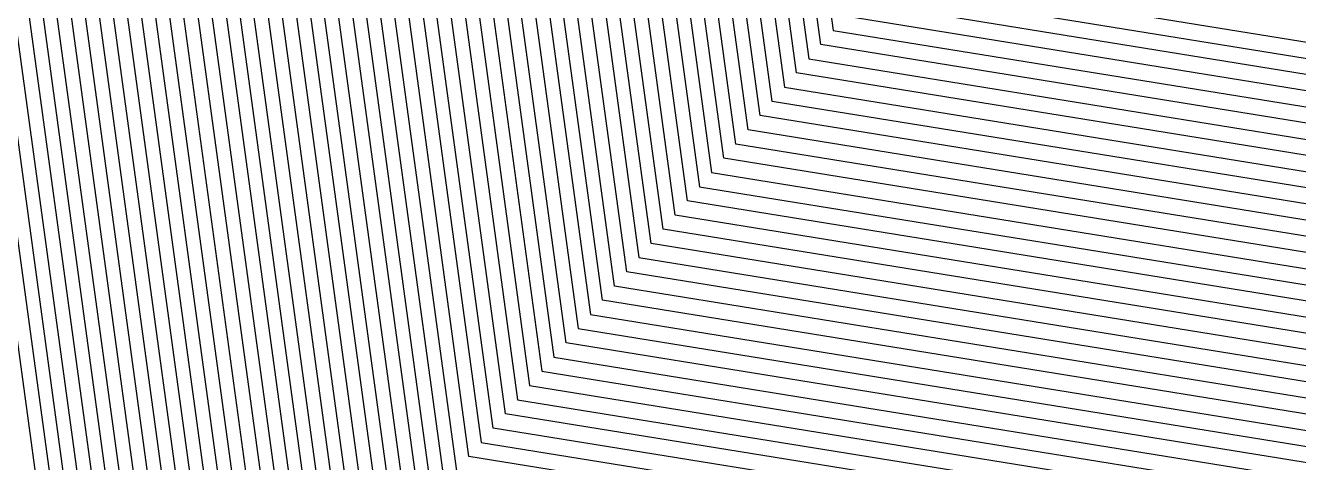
# Model space of a CAD drawing. Extents: x 7084 to 11035, y 13750 to 16729.
# Drawn here: x 9065.2 to 9181.8, y 14564 to 14604 of the extents above; entities that cross this region are included whole.
import ezdxf

# ---------------------------------------------------------------- set-up
doc = ezdxf.new("R2010")
doc.units = 0
doc.layers.add('Default', color=7, linetype='Continuous')

msp = doc.modelspace()

# ---------------------------------------------------------------- linework, layer by layer
at = {"layer": 'Default'}
for points in [[(9001.66, 15790.66), (9103.38, 15720.37), (9270.46, 15715.15), (9364.45, 15682.08), (9460.17, 15645.53), (9597, 15681.89), (9859.81, 15610.53), (9931.25, 15517.22), (9937.31, 15438.45), (9935.57, 15231.33), (9872.91, 14959.82), (9859.59, 14736.84), (9803.9, 14648.08), (9670.7, 14599.6), (9505.36, 14543.91), (9284.32, 14547.39), (9238.3, 14500.13), (9073.63, 14526.79), (9062.73, 14606.77)], [(9675.85, 14629.89), (9497.41, 14569.78), (9258.86, 14573.54), (9224.23, 14537.97), (9100.3, 14558.03), (9092.1, 14618.22), (8902.39, 14650.16), (8759.63, 14653.91), (8643.18, 14653.91), (8573.68, 14676.45), (8467.97, 14718.4), (8449.19, 14776.63), (8483, 14891.21), (8469.85, 15015.18), (8428.84, 15128.27), (8436.36, 15222.18), (8516.55, 15264.14), (8528.58, 15263.42), (8581.17, 15372.36), (8613.88, 15377.39), (8658.96, 15441.25), (8683.28, 15429.51), (8746.93, 15412.92), (8815.2, 15455.59)], [(9679.71, 14652.6), (9491.44, 14589.18), (9239.77, 14593.14), (9213.68, 14566.35), (9120.3, 14581.46), (9114.12, 14626.81), (8913.97, 14660.5), (8763.36, 14664.47), (8640.49, 14664.47), (8567.17, 14688.25), (8487.53, 14719.85), (8467.71, 14781.29), (8503.38, 14902.17), (8489.51, 15032.97), (8458.61, 15118.17), (8466.54, 15217.26), (8526.96, 15248.86), (8536.02, 15248.32), (8591.51, 15363.26), (8616.15, 15367.05), (8663.71, 15434.43), (8682.04, 15425.58), (8749.19, 15408.07), (8821.22, 15453.09)], [(9680.35, 14656.38), (9490.45, 14592.41), (9236.58, 14596.41), (9211.92, 14571.08), (9123.64, 14585.37), (9117.79, 14628.25), (8915.9, 14662.23), (8763.98, 14666.23), (8640.05, 14666.23), (8566.09, 14690.21), (8490.79, 14720.1), (8470.8, 14782.06), (8506.78, 14904), (8492.79, 15035.93), (8463.58, 15116.49), (8471.57, 15216.43), (8528.69, 15246.32), (8537.26, 15245.81), (8593.23, 15361.74), (8616.53, 15365.33), (8664.51, 15433.29), (8681.83, 15424.93), (8749.57, 15407.27), (8822.23, 15452.68)], [(9675.63, 14628.62), (9497.74, 14568.7), (9259.92, 14572.45), (9224.82, 14536.39), (9099.19, 14556.73), (9090.87, 14617.75), (8901.74, 14649.58), (8759.43, 14653.33), (8643.33, 14653.33), (8574.04, 14675.8), (8466.89, 14718.32), (8448.16, 14776.37), (8481.87, 14890.6), (8468.76, 15014.19), (8427.19, 15128.83), (8434.68, 15222.46), (8515.97, 15264.98), (8528.16, 15264.26), (8580.6, 15372.86), (8613.75, 15377.97), (8658.69, 15441.63), (8683.35, 15429.73), (8746.8, 15413.19)], [(9681.85, 14665.21), (9488.13, 14599.96), (9229.16, 14604.04), (9207.81, 14582.11), (9131.42, 14594.48), (9126.36, 14631.59), (8920.41, 14666.25), (8765.43, 14670.33), (8639, 14670.33), (8563.55, 14694.8), (8498.39, 14720.66), (8478, 14783.87), (8514.7, 14908.26), (8500.43, 15042.85), (8475.15, 15112.56), (8483.31, 15214.52), (8532.74, 15240.38), (8540.16, 15239.93), (8597.25, 15358.21), (8617.41, 15361.31), (8666.35, 15430.64)], [(9683.57, 14675.31), (9485.48, 14608.58), (9220.67, 14612.75), (9203.12, 14594.73), (9140.31, 14604.9), (9136.15, 14635.4), (8925.55, 14670.85), (8767.09, 14675.02), (8637.81, 14675.02), (8560.66, 14700.04), (8507.08, 14721.31), (8486.23, 14785.94), (8523.76, 14913.14), (8509.17, 15050.75), (8488.38, 15108.07), (8496.72, 15212.33), (8537.37, 15233.59), (8543.47, 15233.23), (8601.85, 15354.16), (8618.43, 15356.71), (8668.47, 15427.61), (8680.8, 15421.66), (8751.45, 15403.23)], [(9673.49, 14616.01), (9501.05, 14557.92), (9270.53, 14561.55), (9230.68, 14520.62), (9088.07, 14543.71), (9078.64, 14612.97), (8895.31, 14643.83), (8757.36, 14647.46), (8644.82, 14647.46), (8577.66, 14669.24), (8456.02, 14717.52), (8437.87, 14773.79), (8470.54, 14884.51), (8457.84, 15004.31), (8410.65, 15134.44), (8417.91, 15225.2), (8510.19, 15273.47), (8524.03, 15272.64), (8574.85, 15377.92), (8612.49, 15383.71)], [(9671.99, 14607.17), (9503.37, 14550.38), (9277.95, 14553.93), (9234.79, 14509.59), (9080.29, 14534.6), (9070.07, 14609.63), (8890.8, 14639.81), (8755.91, 14643.36), (8645.86, 14643.36), (8580.19, 14664.66), (8448.42, 14716.95), (8430.67, 14771.98), (8462.62, 14880.25), (8450.19, 14997.39), (8399.07, 15138.37), (8406.17, 15227.11), (8506.14, 15279.41), (8521.13, 15278.51), (8570.83, 15381.46)], [(9674.56, 14622.31), (9499.39, 14563.31), (9265.22, 14567), (9227.75, 14528.51), (9093.63, 14550.22), (9084.75, 14615.36), (8898.52, 14646.71), (8758.39, 14650.39), (8644.07, 14650.39), (8575.85, 14672.52), (8461.45, 14717.92), (8443.02, 14775.08), (8476.2, 14887.56), (8463.3, 15009.25), (8418.92, 15131.63), (8426.3, 15223.83), (8513.08, 15269.23), (8526.1, 15268.45), (8577.72, 15375.39), (8613.12, 15380.84)], [(9679.28, 14650.07), (9492.11, 14587.03), (9241.89, 14590.97), (9214.85, 14563.19), (9118.08, 14578.86), (9111.68, 14625.86), (8912.68, 14659.35), (8762.95, 14663.29), (8640.79, 14663.29), (8567.89, 14686.94), (8485.35, 14719.69), (8465.65, 14780.77), (8501.12, 14900.95), (8487.33, 15030.99), (8455.31, 15119.29), (8463.19, 15217.8), (8525.8, 15250.56), (8535.19, 15250), (8590.36, 15364.27)], [(9672.63, 14610.96), (9502.37, 14553.61), (9274.77, 14557.19), (9233.03, 14514.32), (9083.63, 14538.5), (9073.74, 14611.07), (8892.73, 14641.53), (8756.53, 14645.12), (8645.41, 14645.12), (8579.11, 14666.62), (8451.68, 14717.2), (8433.75, 14772.75), (8466.01, 14882.07), (8453.47, 15000.36), (8404.04, 15136.68), (8411.2, 15226.29), (8507.87, 15276.86)], [(9672.84, 14612.22), (9502.04, 14554.69), (9273.71, 14558.28), (9232.44, 14515.89), (9084.74, 14539.81), (9074.96, 14611.54), (8893.38, 14642.11), (8756.74, 14645.7), (8645.27, 14645.7), (8578.74, 14667.28), (8452.76, 14717.28), (8434.78, 14773.01), (8467.15, 14882.68), (8454.56, 15001.34), (8405.69, 15136.12), (8412.88, 15226.02), (8508.45, 15276.01)], [(8510.77, 15272.62), (8419.59, 15224.92), (8412.3, 15133.88), (8458.93, 15005.3), (8471.68, 14885.12), (8438.9, 14774.05), (8457.11, 14717.6), (8577.3, 14669.9), (8644.67, 14648.05), (8757.56, 14648.05), (8895.95, 14644.41), (9079.86, 14613.45), (9089.18, 14545.01)], [(8511.92, 15270.92), (8422.94, 15224.37), (8415.61, 15132.76), (8461.11, 15007.27), (8473.94, 14886.34), (8440.96, 14774.56), (8459.28, 14717.76), (8576.57, 14671.21), (8644.37, 14649.22), (8757.98, 14649.22), (8897.24, 14645.56), (9082.31, 14614.41), (9091.41, 14547.62), (9228.92, 14525.35), (9267.35, 14564.82), (9500.06, 14561.16), (9674.13, 14619.79)], [(9674.99, 14624.84), (9498.73, 14565.47), (9263.1, 14569.18), (9226.58, 14531.66), (9095.85, 14552.82), (9087.2, 14616.32), (8899.81, 14647.86), (8758.81, 14651.57), (8643.77, 14651.57), (8575.13, 14673.83), (8463.63, 14718.08), (8445.07, 14775.6), (8478.47, 14888.77), (8465.48, 15011.23), (8422.23, 15130.51), (8429.65, 15223.28), (8514.24, 15267.53)], [(8514.81, 15266.68), (8431.33, 15223), (8423.88, 15129.95), (8466.57, 15012.21), (8479.6, 14889.38), (8446.1, 14775.86), (8464.71, 14718.16), (8574.77, 14674.49), (8643.63, 14652.15), (8759.01, 14652.15), (8900.46, 14648.43), (9088.43, 14616.79), (9096.96, 14554.13), (9225.99, 14533.24), (9262.04, 14570.27), (9498.4, 14566.55), (9675.2, 14626.1)], [(8515.39, 15265.83), (8433, 15222.73), (8425.54, 15129.39), (8467.67, 15013.2), (8480.73, 14889.99), (8447.13, 14776.11), (8465.8, 14718.24), (8574.4, 14675.14), (8643.48, 14652.74), (8759.22, 14652.74), (8901.1, 14649.01), (9089.65, 14617.27), (9098.08, 14555.43), (9225.4, 14534.81)], [(9676.28, 14632.41), (9496.74, 14571.93), (9256.74, 14575.71), (9223.06, 14541.12), (9102.52, 14560.64), (9094.54, 14619.18), (8903.67, 14651.31), (8760.05, 14655.08), (8642.88, 14655.08), (8572.96, 14677.76), (8470.15, 14718.57), (8451.25, 14777.15), (8485.26, 14892.43), (8472.04, 15017.15), (8432.15, 15127.15), (8439.71, 15221.64), (8517.71, 15262.44)], [(9676.49, 14633.67), (9496.41, 14573.01), (9255.68, 14576.8), (9222.47, 14542.7), (9103.63, 14561.94), (9095.77, 14619.66), (8904.32, 14651.88), (8760.25, 14655.67), (8642.73, 14655.67), (8572.6, 14678.42), (8471.23, 14718.65), (8452.28, 14777.41), (8486.4, 14893.04), (8473.13, 15018.14), (8433.81, 15126.58), (8441.39, 15221.36), (8518.28, 15261.59)], [(9676.92, 14636.19), (9495.75, 14575.17), (9253.56, 14578.98), (9221.3, 14545.85), (9105.85, 14564.54), (9098.22, 14620.61), (8905.6, 14653.03), (8760.67, 14656.84), (8642.43, 14656.84), (8571.87, 14679.73), (8473.4, 14718.81), (8454.33, 14777.93), (8488.66, 14894.25), (8475.31, 15020.12), (8437.11, 15125.46), (8444.74, 15220.81), (8519.44, 15259.89)], [(8520.02, 15259.04), (8446.42, 15220.54), (8438.77, 15124.9), (8476.4, 15021.11), (8489.79, 14894.86), (8455.36, 14778.18), (8474.49, 14718.89), (8571.51, 14680.38), (8642.28, 14657.43), (8760.88, 14657.43), (8906.25, 14653.6), (9099.44, 14621.09), (9106.97, 14565.84), (9220.71, 14547.43), (9252.5, 14580.07)], [(9677.35, 14638.72), (9495.09, 14577.32), (9251.43, 14581.16), (9220.13, 14549), (9108.08, 14567.14), (9100.66, 14621.56), (8906.89, 14654.18), (8761.08, 14658.02), (8642.13, 14658.02), (8571.15, 14681.04), (8475.58, 14718.97), (8456.39, 14778.44), (8490.93, 14895.47), (8477.5, 15022.1), (8440.42, 15124.34), (8448.09, 15220.27), (8520.6, 15258.2)], [(9677.56, 14639.98), (9494.76, 14578.4), (9250.37, 14582.25), (9219.54, 14550.58), (9109.19, 14568.45), (9101.89, 14622.04), (8907.53, 14654.75), (8761.29, 14658.6), (8641.99, 14658.6), (8570.79, 14681.69), (8476.66, 14719.05), (8457.42, 14778.7), (8492.06, 14896.08), (8478.59, 15023.08), (8442.07, 15123.78), (8449.77, 15219.99), (8521.18, 15257.35)], [(8521.75, 15256.5), (8451.45, 15219.72), (8443.73, 15123.22), (8479.68, 15024.07), (8493.19, 14896.69), (8458.45, 14778.96), (8477.75, 14719.13), (8570.43, 14682.35), (8641.84, 14659.19), (8761.5, 14659.19), (8908.18, 14655.33), (9103.11, 14622.52), (9110.3, 14569.75), (9218.95, 14552.16), (9249.31, 14583.34), (9494.43, 14579.48), (9677.78, 14641.24)], [(8522.33, 15255.65), (8453.13, 15219.45), (8445.38, 15122.66), (8480.77, 15025.06), (8494.32, 14897.3), (8459.48, 14779.22), (8478.84, 14719.21), (8570.06, 14683), (8641.69, 14659.78), (8761.7, 14659.78), (8908.82, 14655.9), (9104.33, 14623), (9111.41, 14571.05), (9218.37, 14553.73), (9248.25, 14584.43), (9494.09, 14580.56), (9677.99, 14642.5)], [(8522.91, 15254.8), (8454.8, 15219.17), (8447.04, 15122.1), (8481.86, 15026.05), (8495.45, 14897.91), (8460.51, 14779.48), (8479.92, 14719.29), (8569.7, 14683.66), (8641.54, 14660.36), (8761.91, 14660.36), (8909.47, 14656.48), (9105.56, 14623.47), (9112.52, 14572.35), (9217.78, 14555.31), (9247.19, 14585.52), (9493.76, 14581.64), (9678.21, 14643.76)], [(8523.49, 15253.95), (8456.48, 15218.9), (8448.69, 15121.54), (8482.96, 15027.04), (8496.59, 14898.52), (8461.54, 14779.74), (8481.01, 14719.37), (8569.34, 14684.32), (8641.39, 14660.95), (8762.12, 14660.95), (8910.11, 14657.05), (9106.78, 14623.95), (9113.63, 14573.65), (9217.2, 14556.89), (9246.13, 14586.61), (9493.43, 14582.71), (9678.42, 14645.03)], [(9678.64, 14646.29), (9493.1, 14583.79), (9245.07, 14587.7), (9216.61, 14558.46), (9114.75, 14574.95), (9108, 14624.43), (8910.75, 14657.63), (8762.33, 14661.53), (8641.24, 14661.53), (8568.98, 14684.97), (8482.1, 14719.45), (8462.57, 14779.99), (8497.72, 14899.13), (8484.05, 15028.02), (8450.34, 15120.97), (8458.16, 15218.62), (8524.07, 15253.11)], [(8524.65, 15252.26), (8459.83, 15218.35), (8452, 15120.41), (8485.14, 15029.01), (8498.85, 14899.74), (8463.59, 14780.25), (8483.18, 14719.53), (8568.62, 14685.63), (8641.09, 14662.12), (8762.53, 14662.12), (8911.4, 14658.2), (9109.23, 14624.9), (9115.86, 14576.26), (9216.02, 14560.04), (9244.01, 14588.79)], [(8525.22, 15251.41), (8461.51, 15218.08), (8453.65, 15119.85), (8486.23, 15030), (8499.98, 14900.35), (8464.62, 14780.51), (8484.27, 14719.61), (8568.26, 14686.28), (8640.94, 14662.71), (8762.74, 14662.71), (8912.04, 14658.78), (9110.45, 14625.38), (9116.97, 14577.56), (9215.44, 14561.62)], [(9679.49, 14651.33), (9491.78, 14588.1), (9240.83, 14592.06), (9214.26, 14564.77), (9119.19, 14580.16), (9112.9, 14626.34), (8913.33, 14659.93), (8763.15, 14663.88), (8640.64, 14663.88), (8567.53, 14687.59), (8486.44, 14719.77), (8466.68, 14781.03), (8502.25, 14901.56), (8488.42, 15031.98), (8456.96, 15118.73), (8464.86, 15217.53), (8526.38, 15249.71)], [(8527.54, 15248.01), (8468.22, 15216.98), (8460.27, 15117.61), (8490.6, 15033.95), (8504.51, 14902.78), (8468.74, 14781.55), (8488.61, 14719.94), (8566.81, 14688.9), (8640.34, 14665.05), (8763.57, 14665.05), (8914.61, 14661.08), (9115.35, 14627.29), (9121.41, 14582.77), (9213.09, 14567.92), (9238.71, 14594.23), (9491.11, 14590.26), (9679.92, 14653.86)], [(9680.78, 14658.9), (9489.79, 14594.57), (9234.46, 14598.59), (9210.75, 14574.23), (9125.86, 14587.97), (9120.24, 14629.2), (8917.19, 14663.38), (8764.4, 14667.4), (8639.75, 14667.4), (8565.36, 14691.52), (8492.96, 14720.26), (8472.86, 14782.58), (8509.04, 14905.22), (8494.97, 15037.91), (8466.88, 15115.36), (8474.92, 15215.89), (8529.85, 15244.62)], [(8530.43, 15243.77), (8476.6, 15215.61), (8468.54, 15114.8), (8496.06, 15038.89), (8510.18, 14905.83), (8473.88, 14782.84), (8494.05, 14720.34), (8565, 14692.18), (8639.6, 14667.98), (8764.6, 14667.98), (8917.83, 14663.95), (9121.47, 14629.68), (9126.97, 14589.27)], [(8531.01, 15242.92), (8478.28, 15215.34), (8470.19, 15114.24), (8497.15, 15039.88), (8511.31, 14906.44), (8474.91, 14783.1), (8495.13, 14720.42), (8564.64, 14692.83), (8639.45, 14668.57), (8764.81, 14668.57), (8918.48, 14664.53), (9122.69, 14630.15), (9128.08, 14590.58), (9209.57, 14577.38), (9232.34, 14600.77), (9489.13, 14596.73), (9681.21, 14661.43)], [(9682.07, 14666.47), (9487.8, 14601.04), (9228.1, 14605.13), (9207.23, 14583.69), (9132.53, 14595.78), (9127.58, 14632.06), (8921.05, 14666.83), (8765.64, 14670.92), (8638.85, 14670.92), (8563.19, 14695.45), (8499.48, 14720.74), (8479.03, 14784.13), (8515.84, 14908.87), (8501.52, 15043.84), (8476.81, 15112), (8484.99, 15214.24), (8533.32, 15239.53)], [(9682.28, 14667.74), (9487.47, 14602.12), (9227.04, 14606.22), (9206.64, 14585.27), (9133.64, 14597.08), (9128.81, 14632.54), (8921.69, 14667.4), (8765.84, 14671.5), (8638.7, 14671.5), (8562.83, 14696.11), (8500.56, 14720.82), (8480.06, 14784.39), (8516.97, 14909.48), (8502.62, 15044.82), (8478.46, 15111.44), (8486.66, 15213.97), (8533.9, 15238.68), (8540.98, 15238.26)], [(8534.48, 15237.83), (8488.34, 15213.7), (8480.11, 15110.88), (8503.71, 15045.81), (8518.1, 14910.09), (8481.09, 14784.65), (8501.65, 14720.9), (8562.47, 14696.77), (8638.56, 14672.09), (8766.05, 14672.09), (8922.34, 14667.98), (9130.03, 14633.02), (9134.75, 14598.39), (9206.05, 14586.84), (9225.98, 14607.31), (9487.14, 14603.19), (9682.5, 14669)], [(9682.71, 14670.26), (9486.81, 14604.27), (9224.92, 14608.4), (9205.47, 14588.42), (9135.86, 14599.69), (9131.26, 14633.49), (8922.98, 14668.55), (8766.26, 14672.68), (8638.41, 14672.68), (8562.11, 14697.42), (8502.74, 14720.98), (8482.12, 14784.91), (8519.23, 14910.7), (8504.8, 15046.8), (8481.77, 15110.32), (8490.02, 15213.42), (8535.06, 15236.98), (8541.81, 15236.58)], [(8535.63, 15236.14), (8491.69, 15213.15), (8483.42, 15109.75), (8505.89, 15047.79), (8520.37, 14911.31), (8483.14, 14785.17), (8503.82, 14721.06), (8561.75, 14698.08), (8638.26, 14673.26), (8766.47, 14673.26), (8923.62, 14669.13), (9132.48, 14633.97), (9136.97, 14600.99), (9204.88, 14590), (9223.86, 14609.49), (9486.48, 14605.35), (9682.92, 14671.52)], [(8536.79, 15234.44), (8495.05, 15212.6), (8486.73, 15108.63), (8508.08, 15049.76), (8522.63, 14912.53), (8485.2, 14785.69), (8506, 14721.22), (8561.02, 14699.39), (8637.96, 14674.43), (8766.88, 14674.43), (8924.91, 14670.28), (9134.93, 14634.93), (9139.2, 14603.59), (9203.71, 14593.15), (9221.73, 14611.66), (9485.81, 14607.51), (9683.35, 14674.04)], [(9684.21, 14679.09), (9484.49, 14611.82), (9217.49, 14616.02), (9201.36, 14599.46), (9143.64, 14608.8), (9139.82, 14636.84), (8927.49, 14672.58), (8767.71, 14676.78), (8637.36, 14676.78), (8559.58, 14702.01), (8510.34, 14721.55), (8489.32, 14786.72), (8527.16, 14914.96), (8512.44, 15053.72), (8493.35, 15106.39), (8501.75, 15211.51), (8539.1, 15231.04)], [(9671.77, 14605.91), (9503.7, 14549.3), (9279.01, 14552.84), (9235.37, 14508.01), (9079.18, 14533.3), (9068.85, 14609.16), (8890.16, 14639.23), (8755.7, 14642.77), (8646.01, 14642.77), (8580.55, 14664), (8447.33, 14716.87), (8429.64, 14771.72), (8461.48, 14879.64), (8449.1, 14996.4), (8397.42, 15138.93), (8404.5, 15227.39)], [(8385.84, 15142.85), (8441.46, 14989.49), (8453.56, 14875.37), (8422.44, 14769.91), (8439.73, 14716.31), (8583.08, 14659.41), (8647.06, 14638.67), (8754.25, 14638.67), (8885.65, 14635.21), (9060.28, 14605.82), (9071.4, 14524.19), (9239.48, 14496.98), (9286.44, 14545.21), (9506.02, 14541.75), (9670.27, 14597.08)], [(8387.5, 15142.29), (8442.55, 14990.47), (8454.69, 14875.98), (8423.47, 14770.17), (8440.81, 14716.39), (8582.72, 14660.07), (8646.91, 14639.25), (8754.46, 14639.25), (8886.3, 14635.78), (9061.5, 14606.29), (9072.51, 14525.49), (9238.89, 14498.55), (9285.38, 14546.3)], [(9670.91, 14600.87), (9505.02, 14544.99), (9283.26, 14548.48), (9237.72, 14501.71), (9074.74, 14528.09), (9063.95, 14607.25), (8887.58, 14636.93), (8754.87, 14640.43), (8646.61, 14640.43), (8582, 14661.38), (8442.99, 14716.55), (8425.52, 14770.68), (8456.95, 14877.2), (8444.73, 14992.45), (8390.8, 15141.17)], [(9671.34, 14603.39), (9504.36, 14547.14), (9281.13, 14550.66), (9236.54, 14504.86), (9076.96, 14530.69), (9066.4, 14608.2), (8888.87, 14638.08), (8755.29, 14641.6), (8646.31, 14641.6), (8581.28, 14662.69), (8445.16, 14716.71), (8427.58, 14771.2), (8459.22, 14878.42), (8446.92, 14994.43), (8394.11, 15140.05)], [(9676.7, 14634.93), (9496.08, 14574.09), (9254.62, 14577.89), (9221.89, 14544.27), (9104.74, 14563.24), (9096.99, 14620.13), (8904.96, 14652.45), (8760.46, 14656.26), (8642.58, 14656.26), (8572.23, 14679.07), (8472.32, 14718.73), (8453.31, 14777.67), (8487.53, 14893.65), (8474.22, 15019.13), (8435.46, 15126.02)], [(9683.78, 14676.57), (9485.15, 14609.66), (9219.61, 14613.84), (9202.54, 14596.3), (9141.42, 14606.2), (9137.37, 14635.88), (8926.2, 14671.43), (8767.29, 14675.61), (8637.66, 14675.61), (8560.3, 14700.7), (8508.17, 14721.39), (8487.26, 14786.2), (8524.9, 14913.74), (8510.26, 15051.74), (8490.04, 15107.51)], [(9681.42, 14662.69), (9488.79, 14597.8), (9231.28, 14601.86), (9208.99, 14578.96), (9129.19, 14591.88), (9123.91, 14630.63), (8919.12, 14665.1), (8765.02, 14669.16), (8639.3, 14669.16), (8564.28, 14693.49), (8496.22, 14720.5), (8475.94, 14783.36), (8512.44, 14907.04), (8498.25, 15040.87)], [(9673.27, 14614.74), (9501.38, 14556.84), (9271.59, 14560.46), (9231.27, 14519.05), (9086.96, 14542.41), (9077.41, 14612.5), (8894.66, 14643.26), (8757.15, 14646.88), (8644.97, 14646.88), (8578.02, 14668.59), (8454.94, 14717.44), (8436.84, 14773.53), (8469.41, 14883.9), (8456.75, 15003.32)], [(9672.42, 14609.7), (9502.71, 14552.53), (9275.83, 14556.11), (9233.61, 14512.74), (9082.52, 14537.2), (9072.52, 14610.59), (8892.09, 14640.96), (8756.32, 14644.53), (8645.56, 14644.53), (8579.47, 14665.97), (8450.59, 14717.11), (8432.73, 14772.49), (8464.88, 14881.46), (8452.38, 14999.37)], [(9684, 14677.83), (9484.82, 14610.74), (9218.55, 14614.93), (9201.95, 14597.88), (9142.53, 14607.5), (9138.6, 14636.36), (8926.84, 14672), (8767.5, 14676.19), (8637.51, 14676.19), (8559.94, 14701.35), (8509.26, 14721.47), (8488.29, 14786.46), (8526.03, 14914.35)], [(9680.57, 14657.64), (9490.12, 14593.49), (9235.52, 14597.5), (9211.33, 14572.65), (9124.75, 14586.67), (9119.02, 14628.72), (8916.54, 14662.8), (8764.19, 14666.81), (8639.9, 14666.81), (8565.72, 14690.87), (8491.87, 14720.18), (8471.83, 14782.32), (8507.91, 14904.61)], [(9674.35, 14621.05), (9499.73, 14562.23), (9266.28, 14565.91), (9228.34, 14526.93), (9092.52, 14548.92), (9083.53, 14614.88), (8897.88, 14646.13), (8758.18, 14649.81), (8644.22, 14649.81), (8576.21, 14671.86), (8460.37, 14717.84), (8441.99, 14774.82), (8475.07, 14886.95)], [(9673.06, 14613.48), (9501.71, 14555.77), (9272.65, 14559.37), (9231.85, 14517.47), (9085.85, 14541.11), (9076.19, 14612.02), (8894.02, 14642.68), (8756.94, 14646.29), (8645.12, 14646.29), (8578.38, 14667.93), (8453.85, 14717.36), (8435.81, 14773.27), (8468.28, 14883.29)], [(8469.06, 14718.48), (8573.32, 14677.11), (8643.03, 14654.5), (8759.84, 14654.5), (8903.03, 14650.73), (9093.32, 14618.7), (9101.41, 14559.33), (9223.65, 14539.54), (9257.8, 14574.62), (9497.08, 14570.86), (9676.06, 14631.15)], [(8458.19, 14717.68), (8576.94, 14670.55), (8644.52, 14648.63), (8757.77, 14648.63), (8896.59, 14644.98), (9081.08, 14613.93), (9090.3, 14546.32), (9229.51, 14523.78), (9268.41, 14563.73), (9500.39, 14560.08), (9673.92, 14618.53)], [(8444.07, 14716.63), (8581.64, 14662.04), (8646.46, 14641.01), (8755.08, 14641.01), (8888.23, 14637.51), (9065.17, 14607.73), (9075.85, 14529.39), (9237.13, 14503.28), (9282.2, 14549.57), (9504.69, 14546.07), (9671.13, 14602.13)], [(9683.14, 14672.78), (9486.15, 14606.43), (9222.8, 14610.57), (9204.3, 14591.57), (9138.08, 14602.29), (9133.7, 14634.45), (8924.27, 14669.7)], [(9681.64, 14663.95), (9488.46, 14598.88), (9230.22, 14602.95), (9208.4, 14580.54), (9130.3, 14593.18), (9125.14, 14631.11), (8919.76, 14665.68), (8765.22, 14669.74), (8639.15, 14669.74)], [(9680.14, 14655.12), (9490.78, 14591.34), (9237.65, 14595.32), (9212.5, 14569.5), (9122.53, 14584.07), (9116.57, 14627.77), (8915.26, 14661.65), (8763.77, 14665.64)], [(9126.97, 14589.27), (9210.16, 14575.81), (9233.4, 14599.68), (9489.46, 14595.65), (9680.99, 14660.17)], [(9674.77, 14623.58), (9499.06, 14564.39), (9264.16, 14568.09), (9227.16, 14530.08), (9094.74, 14551.52), (9085.98, 14615.84), (8899.17, 14647.28), (8758.6, 14650.98), (8643.92, 14650.98)], [(9671.56, 14604.65), (9504.03, 14548.22), (9280.07, 14551.75), (9235.96, 14506.43), (9078.07, 14532), (9067.62, 14608.68), (8889.52, 14638.66), (8755.49, 14642.18)], [(9672.2, 14608.44), (9503.04, 14551.45), (9276.89, 14555.02), (9234.2, 14511.16), (9081.4, 14535.9), (9071.29, 14610.11), (8891.45, 14640.38)]]:
    msp.add_lwpolyline(points, dxfattribs=at)

doc.saveas('drawing.dxf')
